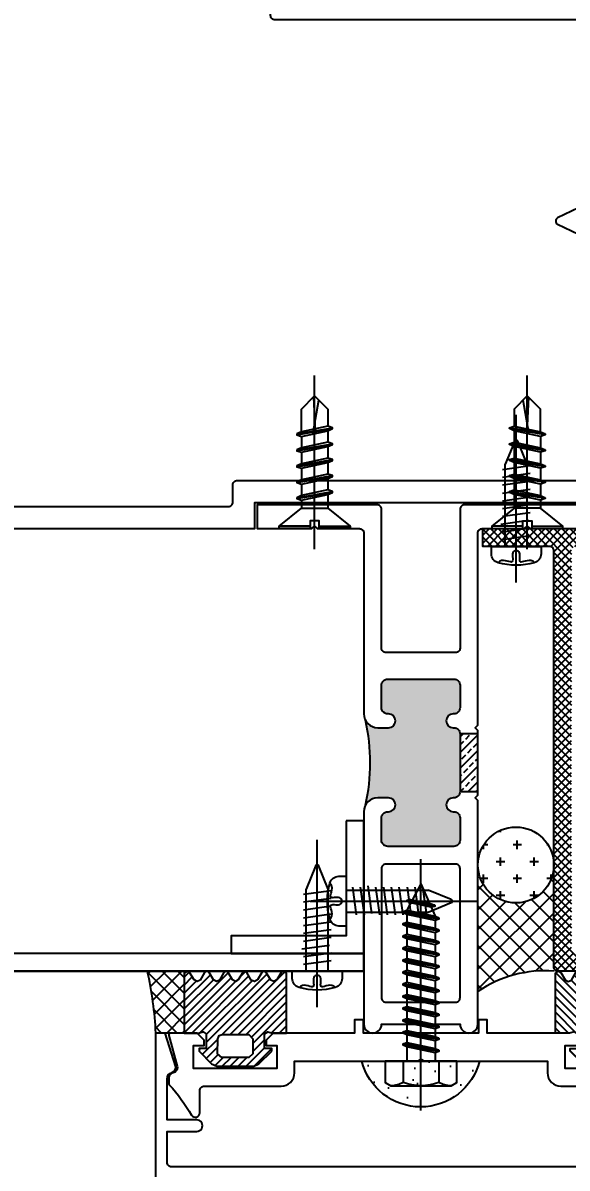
# Model space of a CAD drawing. Header units: millimetres. Extents: x 7297 to 60227, y -7497 to 19324.
# Drawn here: x 49056 to 49117.5, y 4925.3 to 5054.7 of the extents above; entities that cross this region are included whole.
import ezdxf

# ---------------------------------------------------------------- set-up
doc = ezdxf.new("R2010")
doc.units = ezdxf.units.MM
for name, color, linetype in [('NS_COL_CYAN', 4, 'Continuous'), ('NS_COL_GREEN', 3, 'Continuous'), ('NS_COL_L-GREY', 8, 'Continuous'), ('NS_COL_RED', 1, 'Continuous'), ('NS_COL_WHITE', 7, 'Continuous'), ('NS_DIM', 1, 'Continuous'), ('NS_RIVET_SCREW', 1, 'Continuous')]:
    doc.layers.add(name, color=color, linetype=linetype)
doc.styles.add('Expo M', font='Expo M.ttf')
doc.dimstyles.new('N-SPACE', dxfattribs={"dimscale": 4, "dimtxt": 1.8, "dimasz": 1.5, "dimexe": 1, "dimexo": 1, "dimgap": 1, "dimtad": 1, "dimtoh": 1, "dimdec": 1, "dimzin": 1, "dimdsep": 46, "dimtxsty": 'Expo M', "dimcen": 2, "dimclrd": 1, "dimclre": 1, "dimclrt": 2, "dimadec": 1, "dimazin": 0, "dimtfac": 1, "dimtdec": 1, "dimtix": 1, "dimtmove": 1, "dimatfit": 3, "dimfxl": 1, "dimtolj": 1, "dimtzin": 1, "dimarcsym": 0})

# ---------------------------------------------------------------- blocks, each defined once
blk = doc.blocks.new('GASKET-11')
h = blk.add_hatch()
h.set_pattern_fill('ANSI31', color=256, scale=0.2, style=0)
h.set_pattern_definition([(135, (498.1268, -5375.5041), (0.449012806, 0.449012806), [])])
h.paths.add_polyline_path([(-5.79, 10.54), (-5.43, 10.76), (-5.18, 10.61), (-4.68, 9.76), (-4.34, 9.58), (-3.99, 9.75), (-3.49, 10.61), (-3.24, 10.76), (-2.99, 10.61), (-2.49, 9.76), (-2.15, 9.58), (-1.8, 9.75), (-1.3, 10.61), (-1.08, 10.76), (-0.83, 10.61), (-0.33, 9.76), (-0.01, 9.59), (0.32, 9.76), (0.82, 10.61), (1.07, 10.76), (1.29, 10.61), (1.79, 9.75), (2.14, 9.58), (2.48, 9.76), (2.98, 10.61), (3.23, 10.76), (3.48, 10.61), (3.98, 9.75), (4.33, 9.58), (4.67, 9.76), (5.17, 10.61), (5.42, 10.76), (5.78, 10.54), (5.78, 3.75), (4.2, 3.75), (3.64, 3.9), (3.3, 3.67), (3.3, 2), (4.1, 2), (4.1, 1.7), (2.69, 0.29), (2.08, 0), (-2.08, 0), (-2.67, 0.27), (-4.11, 1.7), (-4.11, 2), (-3.31, 2), (-3.31, 3.67), (-3.65, 3.9), (-4.21, 3.75), (-5.79, 3.75)])
h.paths.add_polyline_path([(-1.51, 3.6), (-1.99, 3.1), (-1.99, 1.42), (-1.53, 1), (1.54, 1), (2.01, 1.42), (2, 3.1), (1.82, 3.49), (1.5, 3.6)], flags=16)
blk.add_lwpolyline([(-4.11, 1.7), (-4.11, 2), (-3.31, 2), (-3.31, 3.67), (-3.65, 3.9), (-4.21, 3.75), (-5.79, 3.75), (-5.79, 10.54), (-5.43, 10.76), (-5.18, 10.61), (-4.68, 9.76), (-4.34, 9.58), (-3.99, 9.75), (-3.49, 10.61), (-3.24, 10.76), (-2.99, 10.61), (-2.49, 9.76), (-2.15, 9.58), (-1.8, 9.75), (-1.3, 10.61), (-1.08, 10.76), (-0.83, 10.61), (-0.33, 9.76), (-0.01, 9.59), (0.32, 9.76), (0.82, 10.61), (1.07, 10.76), (1.29, 10.61), (1.79, 9.75), (2.14, 9.58), (2.48, 9.76), (2.98, 10.61), (3.23, 10.76), (3.48, 10.61), (3.98, 9.75), (4.33, 9.58), (4.67, 9.76), (5.17, 10.61), (5.42, 10.76), (5.78, 10.54), (5.78, 3.75), (4.2, 3.75), (3.64, 3.9), (3.3, 3.67), (3.3, 2), (4.1, 2), (4.1, 1.7), (2.69, 0.29), (2.08, 0), (-2.08, 0), (-2.67, 0.27), (-4.11, 1.7)])
blk.add_lwpolyline([(1.54, 1), (2.01, 1.42), (2, 3.1), (1.82, 3.49), (1.82, 3.49), (1.5, 3.6), (-1.51, 3.6), (-1.99, 3.1), (-1.99, 1.42), (-1.53, 1)], close=True)
blk = doc.blocks.new('Screw_4')
for p, q in [((0.3, 0.5), (0.3, 4)), ((3.23, 1.5), (2.3, 1.5)), ((3.4, 2), (4.1, -2)), ((3.5, 2), (4.2, -2)), ((5.03, 1.5), (3.73, 1.5)), ((5.2, 2), (5.9, -2)), ((5.3, 2), (6, -2)), ((6.83, 1.5), (5.53, 1.5)), ((7, 2), (7.7, -2)), ((7.1, 2), (7.8, -2)), ((8.63, 1.5), (7.33, 1.5)), ((8.8, 2), (9.5, -2)), ((8.9, 2), (9.6, -2)), ((10.43, 1.5), (9.13, 1.5)), ((10.6, 2), (11.3, -2)), ((10.7, 2), (11.4, -2)), ((-2.3, 0), (17.3, 0)), ((14.87, 0.13), (10.88, -0.05)), ((0.3, -0.5), (0.3, -4)), ((3.87, -1.5), (2.3, -1.5)), ((5.67, -1.5), (4.37, -1.5)), ((7.47, -1.5), (6.17, -1.5)), ((9.27, -1.5), (7.97, -1.5)), ((11.07, -1.5), (9.77, -1.5))]:
    blk.add_line(p, q)
for points in [[(0, -4), (0, -0.5), (0.9, -0.5), (0.9, 0.5), (0, 0.5), (0, 4), (0.3, 4), (2.3, 1.5), (2.3, -1.5), (0.3, -4), (0, -4)], [(3.5, 2), (3.4, 2), (3.23, 1.5), (3.87, -1.5), (4.1, -2), (4.2, -2), (4.37, -1.5), (3.73, 1.5), (3.5, 2)], [(5.3, 2), (5.2, 2), (5.03, 1.5), (5.67, -1.5), (5.9, -2), (6, -2), (6.17, -1.5), (5.53, 1.5), (5.3, 2)], [(7.1, 2), (7, 2), (6.83, 1.5), (7.47, -1.5), (7.7, -2), (7.8, -2), (7.97, -1.5), (7.33, 1.5), (7.1, 2)], [(8.9, 2), (8.8, 2), (8.63, 1.5), (9.27, -1.5), (9.5, -2), (9.6, -2), (9.77, -1.5), (9.13, 1.5), (8.9, 2)], [(10.7, 2), (10.6, 2), (10.43, 1.5), (11.07, -1.5), (11.3, -2), (11.4, -2), (11.57, -1.5), (10.93, 1.5), (10.7, 2)], [(10.93, 1.5), (10.88, 0.17), (14.53, -0.47)], [(10.93, 1.5), (13.5, 1.5), (15, 0), (13.5, -1.5), (11.57, -1.5)]]:
    blk.add_lwpolyline(points)
blk = doc.blocks.new('Screw_21')
for p, q in [((2.8, 2.03), (0.38, 2.03)), ((3.71, 1.6), (2.8, 1.6)), ((3.87, 2), (4.58, -2)), ((4.02, 2), (4.73, -2)), ((5.07, 1.6), (4.21, 1.6)), ((5.23, 2), (5.94, -2)), ((5.38, 2), (6.09, -2)), ((6.43, 1.6), (5.57, 1.6)), ((6.59, 2), (7.3, -2)), ((6.74, 2), (7.45, -2)), ((7.79, 1.6), (6.93, 1.6)), ((7.95, 2), (8.66, -2)), ((8.1, 2), (8.81, -2)), ((9.15, 1.6), (8.29, 1.6)), ((9.31, 2), (10.01, -2)), ((9.46, 2), (10.16, -2)), ((10.51, 1.6), (9.65, 1.6)), ((10.67, 2), (11.37, -2)), ((10.82, 2), (11.52, -2)), ((11.87, 1.6), (11.01, 1.6)), ((12.03, 2), (12.73, -2)), ((12.18, 2), (12.88, -2)), ((13.22, 1.6), (12.37, 1.6)), ((13.39, 2), (14.09, -2)), ((13.54, 2), (14.24, -2)), ((14.58, 1.6), (13.72, 1.6)), ((14.75, 2), (15.45, -2)), ((14.9, 2), (15.6, -2)), ((15.94, 1.6), (15.08, 1.6)), ((16.11, 2), (16.81, -2)), ((16.26, 2), (16.96, -2)), ((17.3, 1.6), (16.44, 1.6)), ((17.46, 2), (18.17, -2)), ((17.61, 2), (18.32, -2)), ((18.66, 1.6), (17.8, 1.6)), ((18.82, 2), (19.53, -2)), ((18.97, 2), (19.68, -2)), ((22.8, 0), (19.16, 1.6)), ((20.26, 1.57), (20.81, -1.57)), ((20.41, 1.57), (20.96, -1.57)), ((-2.8, 0), (25.6, 0)), ((22.8, 0), (19.84, -1.6)), ((2.8, -2.03), (0.38, -2.03)), ((4.39, -1.6), (2.8, -1.6)), ((5.75, -1.6), (4.89, -1.6)), ((7.11, -1.6), (6.25, -1.6)), ((8.47, -1.6), (7.61, -1.6)), ((9.83, -1.6), (8.97, -1.6)), ((11.19, -1.6), (10.33, -1.6)), ((12.55, -1.6), (11.69, -1.6)), ((13.9, -1.6), (13.05, -1.6)), ((15.26, -1.6), (14.4, -1.6)), ((16.62, -1.6), (15.76, -1.6)), ((17.98, -1.6), (17.12, -1.6)), ((19.34, -1.6), (18.48, -1.6))]:
    blk.add_line(p, q)
for points in [[(0, -3.4), (0, 3.4), (0.38, 4.05), (2.8, 4.05), (2.8, -4.05), (0.38, -4.05), (0, -3.4)], [(4.02, 2), (3.87, 2), (3.71, 1.6), (4.39, -1.6), (4.58, -2), (4.73, -2), (4.89, -1.6), (4.21, 1.6), (4.02, 2)], [(5.38, 2), (5.23, 2), (5.07, 1.6), (5.75, -1.6), (5.94, -2), (6.09, -2), (6.25, -1.6), (5.57, 1.6), (5.38, 2)], [(6.74, 2), (6.59, 2), (6.43, 1.6), (7.11, -1.6), (7.3, -2), (7.45, -2), (7.61, -1.6), (6.93, 1.6), (6.74, 2)], [(8.1, 2), (7.95, 2), (7.79, 1.6), (8.47, -1.6), (8.66, -2), (8.81, -2), (8.97, -1.6), (8.29, 1.6), (8.1, 2)], [(9.46, 2), (9.31, 2), (9.15, 1.6), (9.83, -1.6), (10.01, -2), (10.16, -2), (10.33, -1.6), (9.65, 1.6), (9.46, 2)], [(10.82, 2), (10.67, 2), (10.51, 1.6), (11.19, -1.6), (11.37, -2), (11.52, -2), (11.69, -1.6), (11.01, 1.6), (10.82, 2)], [(12.18, 2), (12.03, 2), (11.87, 1.6), (12.55, -1.6), (12.73, -2), (12.88, -2), (13.05, -1.6), (12.37, 1.6), (12.18, 2)], [(13.54, 2), (13.39, 2), (13.22, 1.6), (13.9, -1.6), (14.09, -2), (14.24, -2), (14.4, -1.6), (13.72, 1.6), (13.54, 2)], [(14.9, 2), (14.75, 2), (14.58, 1.6), (15.26, -1.6), (15.45, -2), (15.6, -2), (15.76, -1.6), (15.08, 1.6), (14.9, 2)], [(16.26, 2), (16.11, 2), (15.94, 1.6), (16.62, -1.6), (16.81, -2), (16.96, -2), (17.12, -1.6), (16.44, 1.6), (16.26, 2)], [(17.61, 2), (17.46, 2), (17.3, 1.6), (17.98, -1.6), (18.17, -2), (18.32, -2), (18.48, -1.6), (17.8, 1.6), (17.61, 2)], [(18.97, 2), (18.82, 2), (18.66, 1.6), (19.34, -1.6), (19.53, -2), (19.68, -2), (19.84, -1.6), (19.16, 1.6), (18.97, 2)], [(20.41, 1.57), (20.26, 1.57), (20.17, 1.17), (20.66, -1.17), (20.81, -1.57), (20.96, -1.57), (21.06, -1.17), (20.56, 1.17), (20.41, 1.57)]]:
    blk.add_lwpolyline(points)
for centre, radius, start, end in [((2.71, 3.4), 2.71, 179.9947, 210.5371), ((5.65, 0), 5.65, 159.0019, 200.9981), ((2.71, -3.4), 2.71, 149.4629, 180.0053)]:
    blk.add_arc(centre, radius, start, end)
blk = doc.blocks.new('선진스틸디테일$0$스크류4')
for p, q in [((-0.2, 3.5), (-0.99, 3.5)), ((0, -3.3), (0, 3.3)), ((-2.25, 2.55), (-2.05, 2.32)), ((-2.05, 2.32), (-1.95, 2.07)), ((-1.97, 1.53), (-2.03, 1.26)), ((-1.93, 1.8), (-1.97, 1.53)), ((-1.95, 2.07), (-1.93, 1.8)), ((-2.1, 1.02), (-2.15, 0.81)), ((-2.15, 0.81), (-2.15, 0.66)), ((-2.15, 0.66), (-2.09, 0.56)), ((-2.03, 1.26), (-2.1, 1.02)), ((-2.09, 0.56), (-1.97, 0.51)), ((-1.97, 0.51), (-1.81, 0.49)), ((-1.81, 0.49), (-1.62, 0.49)), ((-1.62, 0.49), (-1.42, 0.51)), ((-1.42, 0.51), (-1.21, 0.52)), ((-1.21, 0.52), (-1.02, 0.51)), ((-1.02, 0.51), (-0.84, 0.47)), ((-0.84, 0.47), (-0.71, 0.39)), ((-0.71, 0.39), (-0.61, 0.28)), ((-0.61, 0.28), (-0.56, 0.15)), ((-0.56, 0.15), (-0.54, 0)), ((-0.54, 0), (-0.56, -0.15)), ((-2.09, -0.56), (-2.15, -0.66)), ((-2.15, -0.66), (-2.15, -0.81)), ((-2.15, -0.81), (-2.1, -1.02)), ((-2.1, -1.02), (-2.03, -1.26)), ((-1.97, -0.51), (-2.09, -0.56)), ((-2.03, -1.26), (-1.97, -1.53)), ((-1.81, -0.49), (-1.97, -0.51)), ((-1.62, -0.49), (-1.81, -0.49)), ((-1.42, -0.51), (-1.62, -0.49)), ((-1.21, -0.52), (-1.42, -0.51)), ((-1.02, -0.51), (-1.21, -0.52)), ((-0.84, -0.47), (-1.02, -0.51)), ((-0.71, -0.39), (-0.84, -0.47)), ((-0.61, -0.28), (-0.71, -0.39)), ((-0.56, -0.15), (-0.61, -0.28)), ((-2.05, -2.32), (-2.25, -2.55)), ((-1.95, -2.07), (-2.05, -2.32)), ((-1.97, -1.53), (-1.93, -1.8)), ((-1.93, -1.8), (-1.95, -2.07)), ((-0.99, -3.5), (-0.2, -3.5))]:
    blk.add_line(p, q)
at = {"ltscale": 4}
for p, q in [((0, 1.5), (0.96, 1.5)), ((0.86, -0.05), (1.2, 2)), ((0.86, -0.05), (0.96, 1.5)), ((1.16, 1.98), (0.96, 1.5)), ((0.96, -0.07), (1.29, 1.94)), ((0.96, -0.07), (1.46, 1.5)), ((1.26, 1.99), (1.46, 1.5)), ((1.46, 1.5), (2.2, 1.5)), ((1.58, -1.5), (2.2, 1.5)), ((1.78, -1.99), (2.43, 2)), ((1.88, -1.98), (2.53, 1.94)), ((2.08, -1.5), (2.7, 1.5)), ((2.39, 1.98), (2.2, 1.5)), ((2.5, 1.99), (2.7, 1.5)), ((2.7, 1.5), (3.43, 1.5)), ((2.81, -1.5), (3.43, 1.5)), ((3.01, -1.99), (3.66, 2)), ((3.11, -1.98), (3.76, 1.94)), ((3.31, -1.5), (3.93, 1.5)), ((3.62, 1.98), (3.43, 1.5)), ((3.73, 1.99), (3.93, 1.5)), ((3.93, 1.5), (4.66, 1.5)), ((4.04, -1.5), (4.66, 1.5)), ((4.24, -1.99), (4.9, 2)), ((4.35, -1.98), (4.99, 1.94)), ((4.54, -1.5), (5.16, 1.5)), ((4.86, 1.98), (4.66, 1.5)), ((4.96, 1.99), (5.16, 1.5)), ((5.16, 1.5), (5.9, 1.5)), ((5.27, -1.5), (5.9, 1.5)), ((5.47, -1.99), (6.13, 2)), ((5.58, -1.98), (6.22, 1.94)), ((5.77, -1.5), (6.4, 1.5)), ((6.09, 1.98), (5.9, 1.5)), ((6.2, 1.99), (6.4, 1.5)), ((6.4, 1.5), (7.13, 1.5)), ((6.51, -1.5), (7.13, 1.5)), ((6.71, -1.99), (7.36, 2)), ((6.81, -1.98), (7.46, 1.94)), ((7.01, -1.5), (7.63, 1.5)), ((7.32, 1.98), (7.13, 1.5)), ((7.43, 1.99), (7.63, 1.5)), ((7.63, 1.5), (12.86, 1.5)), ((7.63, 1.5), (8.36, 1.5)), ((7.74, -1.5), (8.36, 1.5)), ((7.94, -1.99), (8.59, 2)), ((8.05, -1.98), (8.69, 1.94)), ((8.24, -1.5), (8.86, 1.5)), ((8.56, 1.98), (8.36, 1.5)), ((8.66, 1.99), (8.86, 1.5)), ((8.86, 1.5), (9.6, 1.5)), ((8.97, -1.5), (9.6, 1.5)), ((9.17, -1.99), (9.83, 2)), ((9.28, -1.98), (9.92, 1.94)), ((9.47, -1.5), (10.09, 1.5)), ((9.79, 1.98), (9.6, 1.5)), ((9.9, 1.99), (10.09, 1.5)), ((10.09, 1.5), (10.83, 1.5)), ((10.21, -1.5), (10.83, 1.5)), ((10.41, -1.99), (11.06, 2)), ((10.51, -1.98), (11.16, 1.94)), ((10.71, -1.5), (11.33, 1.5)), ((11.02, 1.98), (10.83, 1.5)), ((11.13, 1.99), (11.33, 1.5)), ((11.33, 1.5), (12.06, 1.5)), ((11.44, -1.5), (12.06, 1.5)), ((11.64, -1.99), (12.29, 2)), ((11.74, -1.98), (12.39, 1.94)), ((12.26, 1.98), (12.06, 1.5)), ((12.24, -1.5), (12.86, 1.5)), ((12.44, -1.99), (13.09, 2)), ((12.55, -1.98), (13.19, 1.94)), ((12.74, -1.5), (13.36, 1.5)), ((13.06, 1.98), (12.86, 1.5)), ((13.16, 1.99), (13.36, 1.5)), ((13.36, 1.5), (14.1, 1.5)), ((13.47, -1.5), (14.1, 1.5)), ((13.67, -1.99), (14.33, 2)), ((13.78, -1.98), (14.42, 1.94)), ((13.97, -1.5), (14.59, 1.5)), ((14.29, 1.98), (14.1, 1.5)), ((14.4, 1.99), (14.59, 1.5)), ((14.59, 1.5), (15.33, 1.5)), ((14.71, -1.5), (15.33, 1.5)), ((14.91, -1.99), (15.56, 2)), ((15.01, -1.98), (15.66, 1.94)), ((15.21, -1.5), (15.83, 1.5)), ((15.52, 1.98), (15.33, 1.5)), ((15.63, 1.99), (15.83, 1.5)), ((15.83, 1.5), (17, 1.5)), ((15.94, -1.5), (16.56, 1.5)), ((16.14, -1.99), (16.75, 1.5)), ((16.75, 1.5), (16.75, -0.04)), ((17, 1.5), (19.37, 0.38)), ((16.25, -1.98), (16.75, 1.25)), ((16.44, -1.5), (16.75, -0.04)), ((17, -1.5), (19.37, -0.38)), ((0, -1.5), (1.58, -1.5)), ((1.78, -1.99), (1.58, -1.5)), ((1.88, -1.98), (2.08, -1.5)), ((2.08, -1.5), (2.81, -1.5)), ((3.01, -1.99), (2.81, -1.5)), ((3.11, -1.98), (3.31, -1.5)), ((3.31, -1.5), (4.04, -1.5)), ((4.24, -1.99), (4.04, -1.5)), ((4.35, -1.98), (4.54, -1.5)), ((4.54, -1.5), (5.27, -1.5)), ((5.47, -1.99), (5.27, -1.5)), ((5.58, -1.98), (5.77, -1.5)), ((5.77, -1.5), (6.51, -1.5)), ((6.71, -1.99), (6.51, -1.5)), ((6.81, -1.98), (7.01, -1.5)), ((7.01, -1.5), (12.24, -1.5)), ((7.01, -1.5), (7.74, -1.5)), ((7.94, -1.99), (7.74, -1.5)), ((8.05, -1.98), (8.24, -1.5)), ((8.24, -1.5), (8.97, -1.5)), ((9.17, -1.99), (8.97, -1.5)), ((9.28, -1.98), (9.47, -1.5)), ((9.47, -1.5), (10.21, -1.5)), ((10.41, -1.99), (10.21, -1.5)), ((10.51, -1.98), (10.71, -1.5)), ((10.71, -1.5), (11.44, -1.5)), ((11.64, -1.99), (11.44, -1.5)), ((11.74, -1.98), (11.94, -1.5)), ((12.44, -1.99), (12.24, -1.5)), ((12.55, -1.98), (12.74, -1.5)), ((12.74, -1.5), (13.47, -1.5)), ((13.67, -1.99), (13.47, -1.5)), ((13.78, -1.98), (13.97, -1.5)), ((13.97, -1.5), (14.71, -1.5)), ((14.91, -1.99), (14.71, -1.5)), ((15.01, -1.98), (15.21, -1.5)), ((15.21, -1.5), (15.94, -1.5)), ((16.14, -1.99), (15.94, -1.5)), ((16.25, -1.98), (16.44, -1.5)), ((16.44, -1.5), (17, -1.5))]:
    blk.add_line(p, q, dxfattribs=at)
for centre, radius, start, end in [((-0.99, 2.2), 1.3, 90.0233, 164.4114), ((-0.2, 3.3), 0.2, 0, 90), ((6.76, 0), 9.36, 164.205, 195.795), ((-0.99, -2.2), 1.3, 195.5886, 269.9767), ((-0.2, -3.3), 0.2, 270, 0)]:
    blk.add_arc(centre, radius, start, end)
for centre, radius, start, end in [((1.22, 1.91), 0.0925, 60.0753, 130.1339), ((2.45, 1.91), 0.0925, 60.0753, 130.1339), ((3.68, 1.91), 0.0925, 60.0753, 130.1339), ((4.92, 1.91), 0.0925, 60.0753, 130.1339), ((6.15, 1.91), 0.0925, 60.0753, 130.1339), ((7.38, 1.91), 0.0925, 60.0753, 130.1339), ((8.62, 1.91), 0.0925, 60.0753, 130.1339), ((9.85, 1.91), 0.0925, 60.0753, 130.1339), ((11.08, 1.91), 0.0925, 60.0753, 130.1339), ((12.31, 1.91), 0.0925, 60.0753, 130.1339), ((13.12, 1.91), 0.0925, 60.0753, 130.1339), ((14.35, 1.91), 0.0925, 60.0753, 130.1339), ((15.58, 1.91), 0.0925, 60.0753, 130.1339), ((19.11, 0), 0.46, 305.1627, 54.8373), ((0.92, -0.03), 0.0602, 200.6851, 319.2729), ((1.82, -1.91), 0.0925, 240.0753, 310.1339), ((3.05, -1.91), 0.0925, 240.0753, 310.1339), ((4.29, -1.91), 0.0925, 240.0753, 310.1339), ((5.52, -1.91), 0.0925, 240.0753, 310.1339), ((6.75, -1.91), 0.0925, 240.0753, 310.1339), ((7.99, -1.91), 0.0925, 240.0753, 310.1339), ((9.22, -1.91), 0.0925, 240.0753, 310.1339), ((10.45, -1.91), 0.0925, 240.0753, 310.1339), ((11.68, -1.91), 0.0925, 240.0753, 310.1339), ((12.49, -1.91), 0.0925, 240.0753, 310.1339), ((13.72, -1.91), 0.0925, 240.0753, 310.1339), ((14.95, -1.91), 0.0925, 240.0753, 310.1339), ((16.19, -1.91), 0.0925, 240.0753, 310.1339)]:
    blk.add_arc(centre, radius, start, end, dxfattribs=at)
blk = doc.blocks.new('*D449')
at = {"layer": 'NS_DIM', "color": 1, "lineweight": -2, "transparency": 16777216}
for p, q in [((49206.03, 4943.56), (49206.03, 4713.03)), ((49056.03, 4756.76), (49056.03, 4713.03)), ((49062.03, 4717.03), (49200.03, 4717.03))]:
    blk.add_line(p, q, dxfattribs=at)
at = {"layer": 'NS_DIM', "color": 1, "transparency": 16777216}
for points in [[(49062.03, 4718.03), (49062.03, 4716.03), (49056.03, 4717.03)], [(49200.03, 4718.03), (49200.03, 4716.03), (49206.03, 4717.03)]]:
    blk.add_solid(points, dxfattribs=at)
at = {"layer": 'NS_DIM', "color": 2, "transparency": 16777216, "insert": (49131.03, 4724.81), "char_height": 7.2, "attachment_point": 5, "style": 'Expo M'}
blk.add_mtext('\\A1;MOUDLE DIM.', dxfattribs=at)
blk = doc.blocks.new('regerg')
for p, q in [((2563337.27, 383080.61, -58.73), (2563337.97, 383075.61, -58.73)), ((2563338.67, 383080.61, -58.73), (2563339.37, 383075.61, -58.73)), ((2563340.07, 383080.61, -58.73), (2563340.77, 383075.61, -58.73)), ((2563341.54, 383080.61, -58.73), (2563342.24, 383075.61, -58.73)), ((2563342.94, 383080.61, -58.73), (2563343.64, 383075.61, -58.73)), ((2563344.34, 383080.61, -58.73), (2563345.04, 383075.61, -58.73)), ((2563345.74, 383080.61, -58.73), (2563346.44, 383075.61, -58.73)), ((2563347.17, 383080.33, -58.73), (2563347.87, 383075.33, -58.73)), ((2563348.54, 383080.61, -58.73), (2563349.24, 383075.61, -58.73)), ((2563349.94, 383080.61, -58.73), (2563350.64, 383075.61, -58.73)), ((2563358.35, 383078.11, -58.73), (2563328.07, 383078.11, -58.73)), ((2563351.84, 383076.11, -58.73), (2563336.98, 383076.11, -58.73))]:
    blk.add_line(p, q)
at = {"elevation": -58.73}
blk.add_lwpolyline([(2563353.17, 383073.61), (2563351.84, 383073.61), (2563351.84, 383082.61), (2563353.17, 383082.61, -0.336479), (2563354.78, 383081.38, -0.138717), (2563354.78, 383074.83, -0.336479)], format="xyb", close=True, dxfattribs=at)
blk.add_lwpolyline([(2563354.78, 383081.38), (2563354.52, 383081.09), (2563354.4, 383080.77), (2563354.38, 383080.42), (2563354.42, 383080.07), (2563354.5, 383079.73), (2563354.59, 383079.42), (2563354.65, 383079.15), (2563354.66, 383078.95), (2563354.58, 383078.82), (2563354.43, 383078.76), (2563354.22, 383078.73), (2563353.98, 383078.74), (2563353.72, 383078.76), (2563353.45, 383078.77), (2563353.2, 383078.76), (2563352.98, 383078.71), (2563352.81, 383078.61), (2563352.68, 383078.47), (2563352.61, 383078.29), (2563352.58, 383078.11), (2563352.61, 383077.92), (2563352.68, 383077.75), (2563352.81, 383077.6), (2563352.98, 383077.5), (2563353.2, 383077.45), (2563353.45, 383077.44), (2563353.72, 383077.45), (2563353.98, 383077.47), (2563354.22, 383077.48), (2563354.43, 383077.46), (2563354.58, 383077.39), (2563354.66, 383077.26), (2563354.65, 383077.06), (2563354.59, 383076.79), (2563354.5, 383076.48), (2563354.42, 383076.14), (2563354.38, 383075.79), (2563354.4, 383075.44), (2563354.52, 383075.12), (2563354.78, 383074.83)])
blk.add_lwpolyline([(2563351.84, 383080.11), (2563336.98, 383080.11), (2563332.82, 383078.38, 0.668179), (2563332.82, 383077.83), (2563336.98, 383076.11)], format="xyb", dxfattribs=at)

msp = doc.modelspace()

# ---------------------------------------------------------------- hatches: boundary and pattern name
at = {"layer": 'NS_COL_L-GREY'}
h = msp.add_hatch(dxfattribs=at)
h.set_pattern_fill('ANSI37', color=256, scale=0.2)
h.set_pattern_definition([(45, (13688.4421, 19845.11944), (-0.449012806, 0.449012806), []), (135, (13688.4421, 19845.11944), (-0.449012806, -0.449012806), [])])
edge = h.paths.add_edge_path(flags=16)
edge.add_arc((49118.54, 4995.06), 0.5, 450, 540)
edge.add_line((49118.04, 4995.06), (49118.04, 4950.06))
edge.add_arc((49118.54, 4950.06), 0.5, 540, 630)
edge.add_line((49118.54, 4949.56), (49128.53, 4949.56))
edge.add_arc((49128.53, 4950.06), 0.5, 270, 360)
edge.add_line((49129.03, 4950.06), (49129.03, 4992.06))
edge.add_arc((49128.53, 4992.06), 0.5, 360, 450)
edge.add_line((49128.53, 4992.56), (49124.53, 4992.56))
edge.add_arc((49124.53, 4993.06), 0.5, 180, 270, ccw=False)
edge.add_line((49124.03, 4993.06), (49124.03, 4995.56))
edge.add_line((49124.03, 4995.56), (49118.54, 4995.56))
edge = h.paths.add_edge_path()
edge.add_line((49126.03, 4997.06), (49126.03, 4994.56))
edge.add_line((49126.03, 4994.56), (49130.53, 4994.56))
edge.add_arc((49130.53, 4994.06), 0.5, 360, 450, ccw=False)
edge.add_line((49131.03, 4994.06), (49131.03, 4948.06))
edge.add_arc((49130.53, 4948.06), 0.5, 270, 360, ccw=False)
edge.add_line((49130.53, 4947.56), (49116.54, 4947.56))
edge.add_arc((49116.54, 4948.06), 0.5, 180, 270, ccw=False)
edge.add_line((49116.04, 4948.06), (49116.04, 4995.06))
edge.add_arc((49115.54, 4995.06), 0.5, 360, 450)
edge.add_line((49115.54, 4995.56), (49108.04, 4995.56))
edge.add_line((49108.04, 4995.56), (49108.04, 4997.56))
edge.add_line((49108.04, 4997.56), (49125.53, 4997.56))
edge.add_arc((49125.53, 4997.06), 0.5, 360, 450, ccw=False)
h = msp.add_hatch(dxfattribs=at)
h.set_pattern_fill('CROSS', color=256, scale=0.3, angle=90, style=0)
h.set_pattern_definition([(90, (13688.4421, 19845.1194), (-1.905, 1.905), [0.9525, -2.8575]), (180, (13688.9184, 19845.5957), (-1.905, -1.905), [0.9525, -2.8575])])
edge = h.paths.add_edge_path()
edge.add_arc((49111.76, 4959.56), 4.29, 180, 540, ccw=False)
h = msp.add_hatch(dxfattribs=at)
h.set_pattern_fill('ANSI37', color=256, scale=0.5, style=0)
h.set_pattern_definition([(45, (13688.4421, 19845.1194), (-1.122532015, 1.122532015), []), (135, (13688.4421, 19845.1194), (-1.122532015, -1.122532015), [])])
h.paths.add_polyline_path([(49107.47, 4959.56, 1), (49116.04, 4959.56), (49116.04, 4948.06, 0.414214), (49116.54, 4947.56), (49116.07, 4947.56, 0.169931), (49107.47, 4945.27)])
h = msp.add_hatch(dxfattribs=at)
h.set_pattern_fill('ANSI37', color=256, scale=10, angle=180, style=0)
h.set_pattern_definition([(225, (-394003.7614, 477984.9893), (0.8838834765, -0.8838834765), []), (315, (-394003.7614, 477984.9893), (0.8838834765, 0.8838834765), [])])
edge = h.paths.add_edge_path()
edge.add_line((49070.1, 4947.56), (49074.27, 4947.56))
edge.add_line((49074.27, 4947.56), (49074.27, 4940.56))
edge.add_line((49074.27, 4940.56), (49071.05, 4940.56))
edge.add_arc((49032.73, 4938.93), 38.36, 2.4239, 12.9901)
h = msp.add_hatch(dxfattribs=at)
h.set_pattern_fill('AR-SAND', color=256, scale=0.1, angle=90, style=0)
h.set_pattern_definition([(52.5, (67024.474, 36682.118), (4.89413237, -0.16000313), [0, -3.8608, 0, -4.318, 0, -4.1275]), (82.5, (67024.474, 36682.118), (7.168251, 4.4952328), [0, -2.0828, 0, -3.4798, 0, -1.3335]), (122.5, (67024.474, 36678.994), (0.01437185, 7.9099237), [0, -1.27, 0, -4.572, 0, -5.969]), (132.5, (67024.474, 36678.994), (2.2292932, 7.6355645), [0, -0.635, 0, -2.9972, 0, -3.429])])
edge = h.paths.add_edge_path()
edge.add_arc((49100.99, 4939.1), 6.88, 194.2336, 345.7664, ccw=False)
edge.add_line((49094.33, 4937.41), (49107.66, 4937.41))
at = {"layer": 'NS_COL_WHITE'}
h = msp.add_hatch(color=256, dxfattribs=at)
h.dxf.hatch_style = 1
h.paths.add_polyline_path([(49105.45, 4974.37, 0.414214), (49104.75, 4975.07), (49104.67, 4975.07, -1), (49104.67, 4976.64), (49104.75, 4976.64, 0.414214), (49105.45, 4977.34), (49105.45, 4979.86, 0.414214), (49104.75, 4980.56), (49097.27, 4980.56, 0.414214), (49096.57, 4979.86), (49096.57, 4977.34, 0.414214), (49097.27, 4976.64), (49097.36, 4976.64, -1), (49097.36, 4975.07), (49096.14, 4975.07, -0.278644), (49094.75, 4975.91, -0.112701), (49094.75, 4966.31, -0.278644), (49096.14, 4967.15), (49097.36, 4967.15, -1), (49097.36, 4965.58), (49097.27, 4965.58, 0.414214), (49096.57, 4964.88), (49096.57, 4962.36, 0.414214), (49097.27, 4961.66), (49104.75, 4961.66, 0.414214), (49105.45, 4962.36), (49105.45, 4964.88, 0.414214), (49104.75, 4965.58), (49104.67, 4965.58, -1), (49104.67, 4967.15), (49104.75, 4967.15, 0.414214), (49105.45, 4967.85)])

# ---------------------------------------------------------------- linework, layer by layer
at = {"layer": 'NS_COL_CYAN'}
msp.add_lwpolyline([(49126.03, 4997.06), (49126.03, 4994.56), (49130.53, 4994.56, -0.414214), (49131.03, 4994.06), (49131.03, 4948.06, -0.414214), (49130.53, 4947.56), (49116.54, 4947.56, -0.414214), (49116.04, 4948.06), (49116.04, 4995.06, 0.414214), (49115.54, 4995.56), (49108.04, 4995.56), (49108.04, 4997.56), (49125.53, 4997.56, -0.414214)], format="xyb", close=True, dxfattribs=at)
at = {"layer": 'NS_COL_GREEN', "ltscale": 0.5}
msp.add_lwpolyline([(49131.03, 4923.56), (49131.03, 4940.56), (49129.97, 4940.56), (49128.73, 4936.76, 0.331679), (49129.23, 4936.09, -0.331679), (49129.73, 4935.41), (49129.73, 4930.76), (49126.38, 4930.76, 1), (49126.38, 4929.46), (49129.73, 4929.46), (49129.73, 4925.96, -0.414214), (49129.23, 4925.46), (49072.83, 4925.46, -0.414214), (49072.33, 4925.96), (49072.33, 4929.46), (49075.68, 4929.46, 1.000019), (49075.68, 4930.76), (49072.33, 4930.76), (49072.33, 4935.41, -0.331679), (49072.83, 4936.09, 0.331679), (49073.33, 4936.76), (49072.1, 4940.56), (49071.03, 4940.56), (49071.03, 4923.56)], format="xyb", dxfattribs=at)
at = {"layer": 'NS_COL_L-GREY'}
msp.add_line((49094.57, 4947.56), (49017.49, 4947.56), dxfattribs=at)
for points in [[(49119.76, 4997.56), (49131.03, 4997.56), (49131.03, 5057.56), (49086.03, 5057.56), (49086.03, 5147.56), (49026.03, 5147.56), (49026.03, 5057.56), (48981.03, 5057.56), (48981.03, 4997.56), (48992.3, 4997.56), (48992.3, 5000.51), (49029.8, 5000.51), (49029.8, 4997.56), (49082.26, 4997.56), (49082.26, 5000.51), (49119.76, 5000.51)], [(49092.57, 4964.56), (49092.57, 4951.56), (49079.57, 4951.56), (49079.57, 4949.56), (49094.57, 4949.56), (49094.57, 4964.56)], [(49017.49, 4947.56), (49094.57, 4947.56), (49094.57, 4949.56), (49017.49, 4949.56)]]:
    msp.add_lwpolyline(points, close=True, dxfattribs=at)
for points in [[(49032.8, 5000.06), (49079.26, 5000.06, 0.414214), (49079.76, 5000.56), (49079.76, 5002.51, -0.414214), (49080.26, 5003.01), (49121.76, 5003.01, -0.414214), (49122.26, 5002.51), (49122.26, 5000.56, 0.414214), (49122.76, 5000.06), (49128.03, 5000.06, 0.414214), (49128.53, 5000.56), (49128.53, 5054.56, 0.414214), (49128.03, 5055.06), (49084.53, 5055.06, -0.414214), (49084.03, 5055.56), (49084.03, 5145.06, 0.414214), (49083.53, 5145.56), (49028.53, 5145.56, 0.414214)], [(49119.51, 5000.26), (49105.95, 5000.26, 0.414214), (49105.45, 4999.76), (49105.45, 4984.06, -0.414214), (49104.95, 4983.56), (49097.07, 4983.56, -0.414214), (49096.57, 4984.06), (49096.57, 4999.76, 0.414214), (49096.07, 5000.26), (49082.51, 5000.26), (49082.51, 4997.56), (49088.71, 4997.56), (49089.01, 4997.86), (49089.31, 4997.56), (49094.07, 4997.56, -0.414214), (49094.57, 4997.06), (49094.57, 4976.64, 0.414214), (49096.14, 4975.07), (49097.36, 4975.07, 1), (49097.36, 4976.64), (49097.27, 4976.64, -0.414214), (49096.57, 4977.34), (49096.57, 4979.86, -0.414214), (49097.27, 4980.56), (49104.75, 4980.56, -0.414214), (49105.45, 4979.86), (49105.45, 4977.34, -0.414214), (49104.75, 4976.64), (49104.67, 4976.64, 1), (49104.67, 4975.07), (49104.75, 4975.07, -0.414214), (49105.45, 4974.37)], [(49105.45, 4967.85, -0.414214), (49104.75, 4967.15), (49104.67, 4967.15, 1), (49104.67, 4965.58), (49104.75, 4965.58, -0.414214), (49105.45, 4964.88), (49105.45, 4962.36, -0.414214), (49104.75, 4961.66), (49097.27, 4961.66, -0.414214), (49096.57, 4962.36), (49096.57, 4964.88, -0.414214), (49097.27, 4965.58), (49097.36, 4965.58, 1), (49097.36, 4967.15), (49096.14, 4967.15, 0.414214), (49094.57, 4965.58), (49094.57, 4941.56, 1), (49096.57, 4941.56), (49105.45, 4941.56, 1), (49107.45, 4941.56), (49107.45, 4966.85), (49107.15, 4967.15), (49107.45, 4967.45), (49107.45, 4974.77), (49107.15, 4975.07), (49107.45, 4975.37), (49107.45, 4997.06, -0.414214), (49107.95, 4997.56), (49112.75, 4997.56), (49113.05, 4997.86), (49113.35, 4997.56), (49119.51, 4997.56)], [(49117.73, 4940.56), (49108.53, 4940.56), (49108.53, 4942.06), (49107.53, 4942.06), (49107.53, 4940.56), (49101.03, 4940.56), (49094.53, 4940.56), (49094.53, 4942.06), (49093.53, 4942.06), (49093.53, 4940.56), (49084.33, 4940.56), (49083.53, 4939.76), (49083.53, 4939.16), (49084.73, 4939.16), (49084.73, 4936.56), (49075.33, 4936.56), (49075.33, 4939.16), (49076.53, 4939.16), (49076.53, 4939.76), (49075.73, 4940.56), (49072.73, 4940.56, 0.493145), (49072.54, 4940.3), (49073.47, 4936.81, -0.432834), (49073.01, 4936.07, 0.357159), (49072.53, 4935.48), (49072.53, 4934.86, 0.187376), (49072.58, 4934.72, -0.053191), (49075.1, 4931.3, 0.765442), (49076.03, 4931.56), (49076.03, 4934.06, -0.414214), (49076.53, 4934.56), (49085.23, 4934.56, 0.414214), (49086.73, 4936.06), (49086.73, 4937.41), (49100.78, 4937.41, -0.350781), (49101.03, 4937.61, -0.350781), (49101.28, 4937.41), (49115.33, 4937.41), (49115.33, 4936.06, 0.414214), (49116.83, 4934.56), (49125.53, 4934.56, -0.414214)]]:
    msp.add_lwpolyline(points, format="xyb", dxfattribs=at)
for points in [[(49104.95, 4944.06, 0.414214), (49105.45, 4944.56), (49105.45, 4959.16, 0.414214), (49104.95, 4959.66), (49097.07, 4959.66, 0.414214), (49096.57, 4959.16), (49096.57, 4944.56, 0.414214), (49097.07, 4944.06)], [(49070.1, 4947.56), (49074.27, 4947.56), (49074.27, 4940.56), (49071.05, 4940.56, 0.046136)], [(49107.66, 4937.41, -0.778008), (49094.33, 4937.41)]]:
    msp.add_lwpolyline(points, format="xyb", close=True, dxfattribs=at)
msp.add_lwpolyline([(49126.73, 4936.56), (49117.33, 4936.56), (49117.33, 4939.16), (49118.53, 4939.16)], dxfattribs=at)
msp.add_circle((49111.76, 4959.56), 4.29, dxfattribs=at)
msp.add_arc((49115.04, 4934.13), 13.47, 85.6107, 124.1875, dxfattribs=at)
at = {"layer": 'NS_COL_RED'}
for p, q in [((49105.79, 4974.37), (49105.45, 4974.02)), ((49107.45, 4974.37), (49105.45, 4974.37)), ((49105.45, 4974.37), (49105.45, 4967.85)), ((49105.79, 4974.37), (49105.45, 4974.02)), ((49107.45, 4974.37), (49105.45, 4974.37)), ((49105.45, 4974.37), (49105.45, 4967.85)), ((49107.45, 4974.26), (49105.45, 4972.26)), ((49107.45, 4974.26), (49105.45, 4972.26)), ((49106.49, 4974.18), (49106.05, 4973.74)), ((49106.49, 4974.18), (49106.05, 4973.74)), ((49107.45, 4970.35), (49107.45, 4974.37)), ((49107.45, 4970.35), (49107.45, 4974.37)), ((49105.83, 4973.52), (49105.45, 4973.14)), ((49105.83, 4973.52), (49105.45, 4973.14)), ((49107.37, 4973.29), (49106.93, 4972.85)), ((49107.37, 4973.29), (49106.93, 4972.85)), ((49107.45, 4972.49), (49105.45, 4970.49)), ((49107.45, 4972.49), (49105.45, 4970.49)), ((49106.05, 4971.97), (49105.61, 4971.53)), ((49106.05, 4971.97), (49105.61, 4971.53)), ((49106.71, 4972.63), (49106.27, 4972.19)), ((49106.71, 4972.63), (49106.27, 4972.19)), ((49107.45, 4971.6), (49107.15, 4971.31)), ((49107.45, 4971.6), (49107.15, 4971.31)), ((49107.45, 4970.72), (49105.45, 4968.72)), ((49107.45, 4970.72), (49105.45, 4968.72)), ((49106.27, 4970.42), (49105.83, 4969.98)), ((49106.27, 4970.42), (49105.83, 4969.98)), ((49106.93, 4971.09), (49106.49, 4970.64)), ((49106.93, 4971.09), (49106.49, 4970.64)), ((49107.45, 4970.05), (49107.45, 4970.35)), ((49107.45, 4970.05), (49107.45, 4970.35)), ((49105.61, 4969.76), (49105.45, 4969.6)), ((49105.61, 4969.76), (49105.45, 4969.6)), ((49106.49, 4968.88), (49106.05, 4968.43)), ((49106.49, 4968.88), (49106.05, 4968.43)), ((49107.45, 4968.95), (49106.35, 4967.85)), ((49107.45, 4968.95), (49106.35, 4967.85)), ((49107.15, 4969.54), (49106.71, 4969.1)), ((49107.15, 4969.54), (49106.71, 4969.1)), ((49107.45, 4969.84), (49107.37, 4969.76)), ((49107.45, 4969.84), (49107.37, 4969.76)), ((49107.45, 4967.85), (49107.45, 4970.05)), ((49107.45, 4967.85), (49107.45, 4970.05)), ((49105.45, 4967.85), (49107.45, 4967.85)), ((49105.45, 4967.85), (49107.45, 4967.85)), ((49105.83, 4968.21), (49105.46, 4967.85)), ((49105.83, 4968.21), (49105.46, 4967.85)), ((49107.37, 4967.99), (49107.23, 4967.85)), ((49107.37, 4967.99), (49107.23, 4967.85))]:
    msp.add_line(p, q, dxfattribs=at)
at = {"layer": 'NS_COL_WHITE'}
msp.add_line((49105.45, 4974.37), (49105.45, 4967.85), dxfattribs=at)
msp.add_line((49105.45, 4974.37), (49105.45, 4967.85), dxfattribs=at)
msp.add_arc((49073.73, 4971.11), 21.56, 347.1396, 12.8604, dxfattribs=at)

# ---------------------------------------------------------------- block references
at = {"layer": 'NS_COL_WHITE', "xscale": -1}
msp.add_blockref('GASKET-11', (49080.05, 4936.81), dxfattribs=at)
at = {"layer": 'NS_COL_WHITE'}
msp.add_blockref('GASKET-11', (49122.02, 4936.81), dxfattribs=at)
at = {"layer": 'NS_RIVET_SCREW'}
for name, p, rotation in [('선진스틸디테일$0$스크류4', (49135.83, 5032.31), 180), ('Screw_4', (49089.01, 4997.56), 90.00000000000001)]:
    msp.add_blockref(name, p, dxfattribs=dict(at, rotation=rotation))
at = {"layer": 'NS_RIVET_SCREW', "xscale": -1, "rotation": 270}
for name, p in [('Screw_4', (49113.05, 4997.56)), ('Screw_4', (49113.05, 4997.56)), ('Screw_21', (49101.03, 4934.61))]:
    msp.add_blockref(name, p, dxfattribs=at)
at = {"layer": 'NS_RIVET_SCREW', "xscale": 0.625, "yscale": 0.625, "zscale": 0.625}
for p, rotation in [((-190312.02, 1607090.45), 269.9999999999999), ((-190334.52, 1607042.45, 36.71), 269.9999999999999), ((1651187.47, 244379.29, 36.71), 180)]:
    msp.add_blockref('regerg', p, dxfattribs=dict(at, rotation=rotation))

# ---------------------------------------------------------------- dimensions: what is measured, and where the dimension line sits
at = {"layer": 'NS_DIM'}
dim = msp.add_linear_dim(base=(49206.03, 4717.03), p1=(49056.03, 4760.76), p2=(49206.03, 4947.56), angle=180, text='MOUDLE DIM.', dimstyle='N-SPACE', dxfattribs=at)
dim.commit()
dim.dimension.update_dxf_attribs({"geometry": '*D449', "text_midpoint": (49131.03, 4724.81)})

doc.saveas('drawing.dxf')
